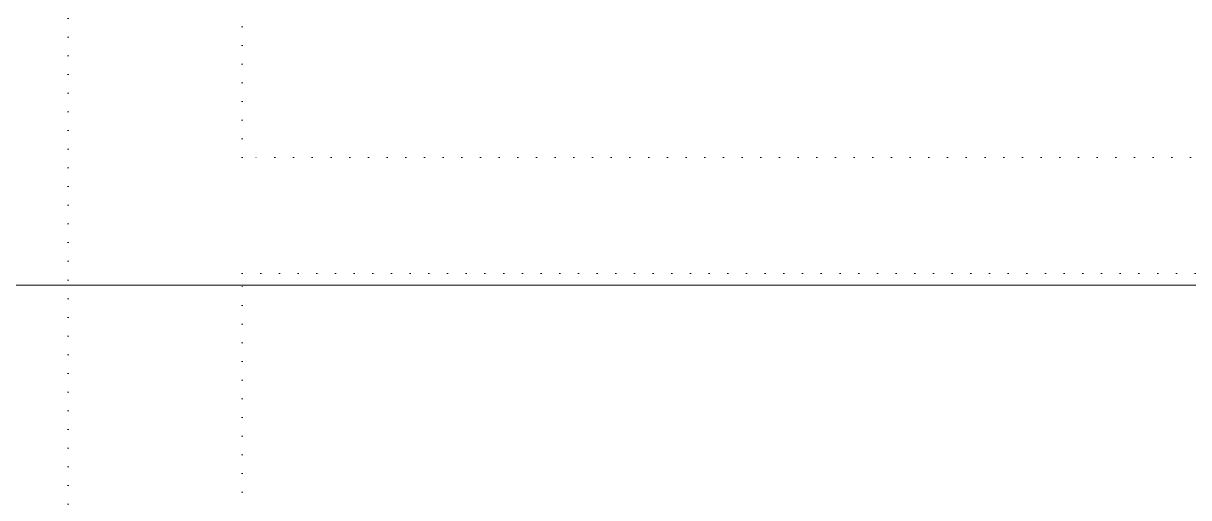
# Model space of a CAD drawing. Extents: x -1073 to 35213, y -1180 to 6950.
# Drawn here: x 30823.6 to 31024.7, y 1365.8 to 1447.7 of the extents above; entities that cross this region are included whole.
import ezdxf

# ---------------------------------------------------------------- set-up
doc = ezdxf.new("R2010")
doc.units = 0
doc.header["$LTSCALE"] = 25
doc.linetypes.add('DOT2', pattern=[0.125, 0, -0.125])
doc.layers.get('0').update_dxf_attribs({"color": 9, "lineweight": 9})
doc.layers.add('06D', color=9, linetype='Continuous', lineweight=9)
doc.layers.add('20', color=9, linetype='DOT2', lineweight=9)

# ---------------------------------------------------------------- blocks, each defined once
blk = doc.blocks.new('catikatirevizepergole-krt')
for points in [[(0, 0), (-830, 0), (-830, 1638), (0, 1638)], [(-30, 720), (-30, 650), (-800, 650), (-800, 720)], [(-30, 630), (-30, 560), (-800, 560), (-800, 630)]]:
    blk.add_lwpolyline(points, close=True)

msp = doc.modelspace()

# ---------------------------------------------------------------- linework, layer by layer
at = {"layer": '06D'}
for points in [[(31313.84, 1402.5), (31313.84, 1652.5), (30813.84, 1652.5), (30813.84, 1402.5)], [(31313.84, 1152.5), (31313.84, 1402.5), (30813.84, 1402.5), (30813.84, 1152.5)]]:
    msp.add_lwpolyline(points, close=True, dxfattribs=at)

# ---------------------------------------------------------------- block references
at = {"layer": '20'}
msp.add_blockref('catikatirevizepergole-krt', (31661.35, 774.5), dxfattribs=at)

doc.saveas('drawing.dxf')
